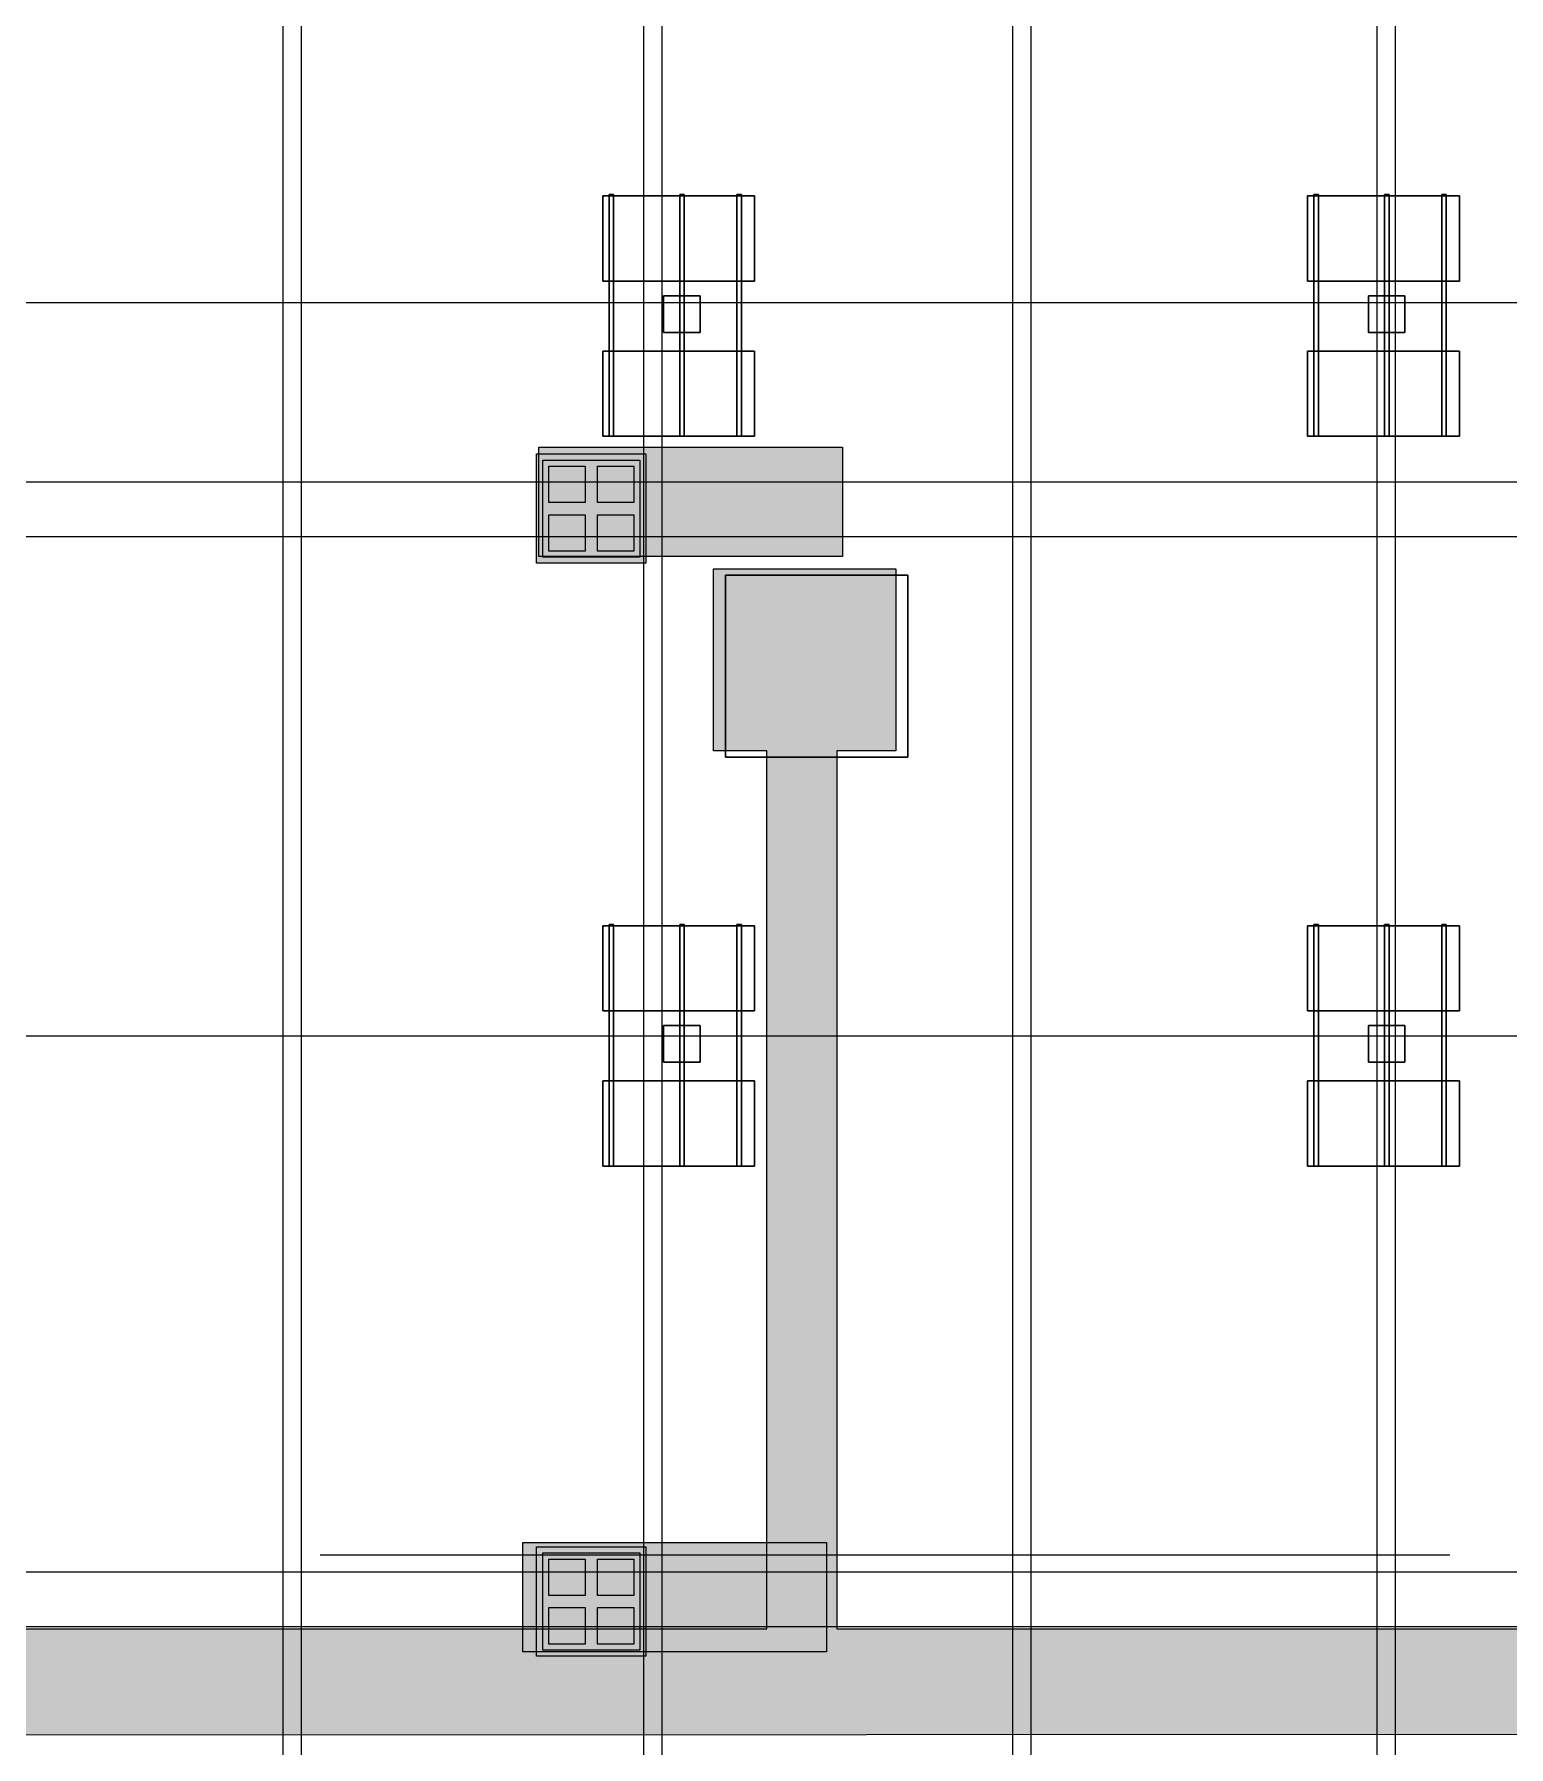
# Model space of a CAD drawing. Header units: inches. Extents: x -10671 to 1761, y -674 to 7170.
# Drawn here: x -8842 to -8356, y 1770 to 2335 of the extents above; entities that cross this region are included whole.
import ezdxf

# ---------------------------------------------------------------- set-up
doc = ezdxf.new("R2010")
doc.units = ezdxf.units.IN
doc.header["$LTSCALE"] = 19.2
doc.header["$MEASUREMENT"] = 0
for name, color, linetype, lineweight, true_color in [('DWG-bldg-utility box', 3, 'Continuous', 18, 0x00ff00), ('Venue-Ceiling-HVAC', 7, 'Continuous', 5, 0xbbbbbb), ('Venue-Ceiling-Obstructions', 7, 'Continuous', 5, 0xdd0000), ('Venue-NO HANG ZONE', 7, 'Continuous', 15, 0xdd0000), ('Venue-Rigging Steel-High', 7, 'Continuous', 5, 0x800000), ('Venue-Rigging Steel-Low', 7, 'Continuous', 5, 0x0000dd)]:
    doc.layers.add(name, color=color, linetype=linetype, lineweight=lineweight, true_color=true_color)
for name, color, linetype, lineweight in [('Venue-Ceiling-Lights', 7, 'Continuous', 5), ('Venue-Ceiling-Lights Circuits', 7, 'Continuous', 5), ('Venue-Floor Pockets', 7, 'Continuous', 5)]:
    doc.layers.add(name, color=color, linetype=linetype, lineweight=lineweight)

# ---------------------------------------------------------------- blocks, each defined once
blk = doc.blocks.new('FLOORBOX')
at = {"layer": 'Venue-Floor Pockets', "linetype": 'Continuous', "lineweight": 0, "true_color": 0xaaaaaa}
blk.add_hatch(color=253, dxfattribs=at).paths.add_polyline_path([(-18, 18), (18, 18), (18, -18), (-18, -18)])
at = {"layer": 'Venue-Floor Pockets', "linetype": 'Continuous', "lineweight": 0, "true_color": 0xbbbbbb}
blk.add_hatch(color=9, dxfattribs=at).paths.add_polyline_path([(-16, 16), (16, 16), (16, -16), (-16, -16)])
at = {"layer": 'Venue-Floor Pockets', "linetype": 'Continuous', "lineweight": 0, "true_color": 0xdddddd}
for points in [[(-14, 14), (-2, 14), (-2, 2), (-14, 2)], [(2, 14), (14, 14), (14, 2), (2, 2)], [(-14, -2), (-2, -2), (-2, -14), (-14, -14)], [(2, -2), (14, -2), (14, -14), (2, -14)]]:
    blk.add_hatch(color=254, dxfattribs=at).paths.add_polyline_path(points)
at = {"layer": 'Venue-Floor Pockets', "color": 7, "linetype": 'Continuous', "lineweight": 5, "flags": 128}
for points in [[(-18, 18), (18, 18), (18, -18), (-18, -18)], [(-16, 16), (16, 16), (16, -16), (-16, -16)], [(-14, 14), (-2, 14), (-2, 2), (-14, 2)], [(2, 14), (14, 14), (14, 2), (2, 2)], [(-14, -2), (-2, -2), (-2, -14), (-14, -14)], [(2, -2), (14, -2), (14, -14), (2, -14)]]:
    blk.add_lwpolyline(points, close=True, dxfattribs=at)
blk = doc.blocks.new('Group-270-1')
at = {"layer": 'Venue-Ceiling-Lights', "color": 7, "linetype": 'Continuous', "lineweight": 5}
for points in [[(-8654.49, 2202.11, 355.98), (-8654.49, 2202.11, 359.98), (-8654.49, 2230.11, 359.98), (-8654.49, 2230.11, 355.98)], [(-8654.49, 2230.11, 355.98), (-8654.49, 2230.11, 359.98), (-8604.49, 2230.11, 359.98), (-8604.49, 2230.11, 355.98)], [(-8604.49, 2230.11, 359.98), (-8654.49, 2230.11, 359.98), (-8654.49, 2202.11, 359.98), (-8604.49, 2202.11, 359.98)], [(-8604.49, 2202.11, 355.98), (-8654.49, 2202.11, 355.98), (-8654.49, 2230.11, 355.98), (-8604.49, 2230.11, 355.98)], [(-8604.49, 2230.11, 355.98), (-8604.49, 2230.11, 359.98), (-8604.49, 2202.11, 359.98), (-8604.49, 2202.11, 355.98)], [(-8604.49, 2202.11, 355.98), (-8604.49, 2202.11, 359.98), (-8654.49, 2202.11, 359.98), (-8654.49, 2202.11, 355.98)]]:
    blk.add_3dface(points, dxfattribs=at)
blk = doc.blocks.new('Group-271-1')
at = {"layer": 'Venue-Ceiling-Lights', "color": 7, "linetype": 'Continuous', "lineweight": 5}
for points in [[(-8610.34, 2202.11, 360.05), (-8610.34, 2202.11, 361.05), (-8610.34, 2281.7, 361.05), (-8610.34, 2281.7, 360.05)], [(-8610.34, 2281.7, 360.05), (-8610.34, 2281.7, 361.05), (-8608.84, 2281.7, 361.05), (-8608.84, 2281.7, 360.05)], [(-8608.84, 2281.7, 361.05), (-8610.34, 2281.7, 361.05), (-8610.34, 2202.11, 361.05), (-8608.84, 2202.11, 361.05)], [(-8608.84, 2202.11, 360.05), (-8610.34, 2202.11, 360.05), (-8610.34, 2281.7, 360.05), (-8608.84, 2281.7, 360.05)], [(-8608.84, 2281.7, 360.05), (-8608.84, 2281.7, 361.05), (-8608.84, 2202.11, 361.05), (-8608.84, 2202.11, 360.05)], [(-8608.84, 2202.11, 360.05), (-8608.84, 2202.11, 361.05), (-8610.34, 2202.11, 361.05), (-8610.34, 2202.11, 360.05)]]:
    blk.add_3dface(points, dxfattribs=at)
blk = doc.blocks.new('Group-272-1')
at = {"layer": 'Venue-Ceiling-Lights', "color": 7, "linetype": 'Continuous', "lineweight": 5}
for points in [[(-8629.16, 2202.11, 360.05), (-8629.16, 2202.11, 361.05), (-8629.16, 2281.7, 361.05), (-8629.16, 2281.7, 360.05)], [(-8629.16, 2281.7, 360.05), (-8629.16, 2281.7, 361.05), (-8627.66, 2281.7, 361.05), (-8627.66, 2281.7, 360.05)], [(-8627.66, 2281.7, 361.05), (-8629.16, 2281.7, 361.05), (-8629.16, 2202.11, 361.05), (-8627.66, 2202.11, 361.05)], [(-8627.66, 2202.11, 360.05), (-8629.16, 2202.11, 360.05), (-8629.16, 2281.7, 360.05), (-8627.66, 2281.7, 360.05)], [(-8627.66, 2281.7, 360.05), (-8627.66, 2281.7, 361.05), (-8627.66, 2202.11, 361.05), (-8627.66, 2202.11, 360.05)], [(-8627.66, 2202.11, 360.05), (-8627.66, 2202.11, 361.05), (-8629.16, 2202.11, 361.05), (-8629.16, 2202.11, 360.05)]]:
    blk.add_3dface(points, dxfattribs=at)
blk = doc.blocks.new('Group-273-1')
at = {"layer": 'Venue-Ceiling-Lights', "color": 7, "linetype": 'Continuous', "lineweight": 5}
for points in [[(-8652.43, 2202.11, 360.05), (-8652.43, 2202.11, 361.05), (-8652.43, 2281.7, 361.05), (-8652.43, 2281.7, 360.05)], [(-8652.43, 2281.7, 360.05), (-8652.43, 2281.7, 361.05), (-8650.93, 2281.7, 361.05), (-8650.93, 2281.7, 360.05)], [(-8650.93, 2281.7, 361.05), (-8652.43, 2281.7, 361.05), (-8652.43, 2202.11, 361.05), (-8650.93, 2202.11, 361.05)], [(-8650.93, 2202.11, 360.05), (-8652.43, 2202.11, 360.05), (-8652.43, 2281.7, 360.05), (-8650.93, 2281.7, 360.05)], [(-8650.93, 2281.7, 360.05), (-8650.93, 2281.7, 361.05), (-8650.93, 2202.11, 361.05), (-8650.93, 2202.11, 360.05)], [(-8650.93, 2202.11, 360.05), (-8650.93, 2202.11, 361.05), (-8652.43, 2202.11, 361.05), (-8652.43, 2202.11, 360.05)]]:
    blk.add_3dface(points, dxfattribs=at)
blk = doc.blocks.new('Group-274-1')
at = {"layer": 'Venue-Ceiling-Lights', "color": 7, "linetype": 'Continuous', "lineweight": 5}
for points in [[(-8654.49, 2253.26, 355.98), (-8654.49, 2253.26, 359.98), (-8654.49, 2281.26, 359.98), (-8654.49, 2281.26, 355.98)], [(-8654.49, 2281.26, 355.98), (-8654.49, 2281.26, 359.98), (-8604.49, 2281.26, 359.98), (-8604.49, 2281.26, 355.98)], [(-8604.49, 2281.26, 359.98), (-8654.49, 2281.26, 359.98), (-8654.49, 2253.26, 359.98), (-8604.49, 2253.26, 359.98)], [(-8604.49, 2253.26, 355.98), (-8654.49, 2253.26, 355.98), (-8654.49, 2281.26, 355.98), (-8604.49, 2281.26, 355.98)], [(-8604.49, 2281.26, 355.98), (-8604.49, 2281.26, 359.98), (-8604.49, 2253.26, 359.98), (-8604.49, 2253.26, 355.98)], [(-8604.49, 2253.26, 355.98), (-8604.49, 2253.26, 359.98), (-8654.49, 2253.26, 359.98), (-8654.49, 2253.26, 355.98)]]:
    blk.add_3dface(points, dxfattribs=at)
blk = doc.blocks.new('Group-275-1')
at = {"layer": 'Venue-Ceiling-Lights', "color": 7, "linetype": 'Continuous', "lineweight": 5}
for points in [[(-8634.44, 2248.35, 350), (-8634.44, 2248.35, 356), (-8622.44, 2248.35, 356), (-8622.44, 2248.35, 350)], [(-8634.44, 2236.35, 350), (-8634.44, 2236.35, 356), (-8634.44, 2248.35, 356), (-8634.44, 2248.35, 350)], [(-8622.44, 2248.35, 356), (-8634.44, 2248.35, 356), (-8634.44, 2236.35, 356), (-8622.44, 2236.35, 356)], [(-8622.44, 2236.35, 350), (-8634.44, 2236.35, 350), (-8634.44, 2248.35, 350), (-8622.44, 2248.35, 350)], [(-8622.44, 2248.35, 350), (-8622.44, 2248.35, 356), (-8622.44, 2236.35, 356), (-8622.44, 2236.35, 350)], [(-8622.44, 2236.35, 350), (-8622.44, 2236.35, 356), (-8634.44, 2236.35, 356), (-8634.44, 2236.35, 350)]]:
    blk.add_3dface(points, dxfattribs=at)
blk = doc.blocks.new('Group-276-1')
at = {"layer": 'Venue-Ceiling-Lights', "color": 7}
for name in ['Group-274-1', 'Group-273-1', 'Group-272-1', 'Group-271-1', 'Group-270-1']:
    blk.add_blockref(name, (0, 0), dxfattribs=at)
at = {"layer": 'Venue-Ceiling-Lights', "color": 1, "true_color": 0xff0000}
blk.add_blockref('Group-275-1', (0, 0), dxfattribs=at)
blk = doc.blocks.new('Group-277-1')
at = {"layer": 'Venue-Ceiling-Lights', "color": 7, "linetype": 'Continuous', "lineweight": 5}
for points in [[(-8654.49, 1961.75, 355.98), (-8654.49, 1961.75, 359.98), (-8654.49, 1989.75, 359.98), (-8654.49, 1989.75, 355.98)], [(-8654.49, 1989.75, 355.98), (-8654.49, 1989.75, 359.98), (-8604.49, 1989.75, 359.98), (-8604.49, 1989.75, 355.98)], [(-8604.49, 1989.75, 359.98), (-8654.49, 1989.75, 359.98), (-8654.49, 1961.75, 359.98), (-8604.49, 1961.75, 359.98)], [(-8604.49, 1961.75, 355.98), (-8654.49, 1961.75, 355.98), (-8654.49, 1989.75, 355.98), (-8604.49, 1989.75, 355.98)], [(-8604.49, 1989.75, 355.98), (-8604.49, 1989.75, 359.98), (-8604.49, 1961.75, 359.98), (-8604.49, 1961.75, 355.98)], [(-8604.49, 1961.75, 355.98), (-8604.49, 1961.75, 359.98), (-8654.49, 1961.75, 359.98), (-8654.49, 1961.75, 355.98)]]:
    blk.add_3dface(points, dxfattribs=at)
blk = doc.blocks.new('Group-278-1')
at = {"layer": 'Venue-Ceiling-Lights', "color": 7, "linetype": 'Continuous', "lineweight": 5}
for points in [[(-8610.34, 1961.75, 360.05), (-8610.34, 1961.75, 361.05), (-8610.34, 2041.33, 361.05), (-8610.34, 2041.33, 360.05)], [(-8610.34, 2041.33, 360.05), (-8610.34, 2041.33, 361.05), (-8608.84, 2041.33, 361.05), (-8608.84, 2041.33, 360.05)], [(-8608.84, 2041.33, 361.05), (-8610.34, 2041.33, 361.05), (-8610.34, 1961.75, 361.05), (-8608.84, 1961.75, 361.05)], [(-8608.84, 1961.75, 360.05), (-8610.34, 1961.75, 360.05), (-8610.34, 2041.33, 360.05), (-8608.84, 2041.33, 360.05)], [(-8608.84, 2041.33, 360.05), (-8608.84, 2041.33, 361.05), (-8608.84, 1961.75, 361.05), (-8608.84, 1961.75, 360.05)], [(-8608.84, 1961.75, 360.05), (-8608.84, 1961.75, 361.05), (-8610.34, 1961.75, 361.05), (-8610.34, 1961.75, 360.05)]]:
    blk.add_3dface(points, dxfattribs=at)
blk = doc.blocks.new('Group-279-1')
at = {"layer": 'Venue-Ceiling-Lights', "color": 7, "linetype": 'Continuous', "lineweight": 5}
for points in [[(-8629.16, 1961.75, 360.05), (-8629.16, 1961.75, 361.05), (-8629.16, 2041.33, 361.05), (-8629.16, 2041.33, 360.05)], [(-8629.16, 2041.33, 360.05), (-8629.16, 2041.33, 361.05), (-8627.66, 2041.33, 361.05), (-8627.66, 2041.33, 360.05)], [(-8627.66, 2041.33, 361.05), (-8629.16, 2041.33, 361.05), (-8629.16, 1961.75, 361.05), (-8627.66, 1961.75, 361.05)], [(-8627.66, 1961.75, 360.05), (-8629.16, 1961.75, 360.05), (-8629.16, 2041.33, 360.05), (-8627.66, 2041.33, 360.05)], [(-8627.66, 2041.33, 360.05), (-8627.66, 2041.33, 361.05), (-8627.66, 1961.75, 361.05), (-8627.66, 1961.75, 360.05)], [(-8627.66, 1961.75, 360.05), (-8627.66, 1961.75, 361.05), (-8629.16, 1961.75, 361.05), (-8629.16, 1961.75, 360.05)]]:
    blk.add_3dface(points, dxfattribs=at)
blk = doc.blocks.new('Group-280-1')
at = {"layer": 'Venue-Ceiling-Lights', "color": 7, "linetype": 'Continuous', "lineweight": 5}
for points in [[(-8652.43, 1961.75, 360.05), (-8652.43, 1961.75, 361.05), (-8652.43, 2041.33, 361.05), (-8652.43, 2041.33, 360.05)], [(-8652.43, 2041.33, 360.05), (-8652.43, 2041.33, 361.05), (-8650.93, 2041.33, 361.05), (-8650.93, 2041.33, 360.05)], [(-8650.93, 2041.33, 361.05), (-8652.43, 2041.33, 361.05), (-8652.43, 1961.75, 361.05), (-8650.93, 1961.75, 361.05)], [(-8650.93, 1961.75, 360.05), (-8652.43, 1961.75, 360.05), (-8652.43, 2041.33, 360.05), (-8650.93, 2041.33, 360.05)], [(-8650.93, 2041.33, 360.05), (-8650.93, 2041.33, 361.05), (-8650.93, 1961.75, 361.05), (-8650.93, 1961.75, 360.05)], [(-8650.93, 1961.75, 360.05), (-8650.93, 1961.75, 361.05), (-8652.43, 1961.75, 361.05), (-8652.43, 1961.75, 360.05)]]:
    blk.add_3dface(points, dxfattribs=at)
blk = doc.blocks.new('Group-281-1')
at = {"layer": 'Venue-Ceiling-Lights', "color": 7, "linetype": 'Continuous', "lineweight": 5}
for points in [[(-8654.49, 2012.9, 355.98), (-8654.49, 2012.9, 359.98), (-8654.49, 2040.9, 359.98), (-8654.49, 2040.9, 355.98)], [(-8654.49, 2040.9, 355.98), (-8654.49, 2040.9, 359.98), (-8604.49, 2040.9, 359.98), (-8604.49, 2040.9, 355.98)], [(-8604.49, 2040.9, 359.98), (-8654.49, 2040.9, 359.98), (-8654.49, 2012.9, 359.98), (-8604.49, 2012.9, 359.98)], [(-8604.49, 2012.9, 355.98), (-8654.49, 2012.9, 355.98), (-8654.49, 2040.9, 355.98), (-8604.49, 2040.9, 355.98)], [(-8604.49, 2040.9, 355.98), (-8604.49, 2040.9, 359.98), (-8604.49, 2012.9, 359.98), (-8604.49, 2012.9, 355.98)], [(-8604.49, 2012.9, 355.98), (-8604.49, 2012.9, 359.98), (-8654.49, 2012.9, 359.98), (-8654.49, 2012.9, 355.98)]]:
    blk.add_3dface(points, dxfattribs=at)
blk = doc.blocks.new('Group-282-1')
at = {"layer": 'Venue-Ceiling-Lights', "color": 7, "linetype": 'Continuous', "lineweight": 5}
for points in [[(-8634.44, 2007.98, 350), (-8634.44, 2007.98, 356), (-8622.44, 2007.98, 356), (-8622.44, 2007.98, 350)], [(-8634.44, 1995.98, 350), (-8634.44, 1995.98, 356), (-8634.44, 2007.98, 356), (-8634.44, 2007.98, 350)], [(-8622.44, 2007.98, 356), (-8634.44, 2007.98, 356), (-8634.44, 1995.98, 356), (-8622.44, 1995.98, 356)], [(-8622.44, 1995.98, 350), (-8634.44, 1995.98, 350), (-8634.44, 2007.98, 350), (-8622.44, 2007.98, 350)], [(-8622.44, 2007.98, 350), (-8622.44, 2007.98, 356), (-8622.44, 1995.98, 356), (-8622.44, 1995.98, 350)], [(-8622.44, 1995.98, 350), (-8622.44, 1995.98, 356), (-8634.44, 1995.98, 356), (-8634.44, 1995.98, 350)]]:
    blk.add_3dface(points, dxfattribs=at)
blk = doc.blocks.new('Group-283-1')
at = {"layer": 'Venue-Ceiling-Lights', "color": 7}
for name in ['Group-281-1', 'Group-280-1', 'Group-279-1', 'Group-278-1', 'Group-277-1']:
    blk.add_blockref(name, (0, 0), dxfattribs=at)
at = {"layer": 'Venue-Ceiling-Lights', "color": 1, "true_color": 0xff0000}
blk.add_blockref('Group-282-1', (0, 0), dxfattribs=at)
blk = doc.blocks.new('Group-375-1')
at = {"layer": 'Venue-Ceiling-Lights', "color": 7, "linetype": 'Continuous', "lineweight": 5}
for points in [[(-8422.38, 2202.11, 355.98), (-8422.38, 2202.11, 359.98), (-8422.38, 2230.11, 359.98), (-8422.38, 2230.11, 355.98)], [(-8422.38, 2230.11, 355.98), (-8422.38, 2230.11, 359.98), (-8372.38, 2230.11, 359.98), (-8372.38, 2230.11, 355.98)], [(-8372.38, 2230.11, 359.98), (-8422.38, 2230.11, 359.98), (-8422.38, 2202.11, 359.98), (-8372.38, 2202.11, 359.98)], [(-8372.38, 2202.11, 355.98), (-8422.38, 2202.11, 355.98), (-8422.38, 2230.11, 355.98), (-8372.38, 2230.11, 355.98)], [(-8372.38, 2230.11, 355.98), (-8372.38, 2230.11, 359.98), (-8372.38, 2202.11, 359.98), (-8372.38, 2202.11, 355.98)], [(-8372.38, 2202.11, 355.98), (-8372.38, 2202.11, 359.98), (-8422.38, 2202.11, 359.98), (-8422.38, 2202.11, 355.98)]]:
    blk.add_3dface(points, dxfattribs=at)
blk = doc.blocks.new('Group-376-1')
at = {"layer": 'Venue-Ceiling-Lights', "color": 7, "linetype": 'Continuous', "lineweight": 5}
for points in [[(-8378.23, 2202.11, 360.05), (-8378.23, 2202.11, 361.05), (-8378.23, 2281.7, 361.05), (-8378.23, 2281.7, 360.05)], [(-8378.23, 2281.7, 360.05), (-8378.23, 2281.7, 361.05), (-8376.73, 2281.7, 361.05), (-8376.73, 2281.7, 360.05)], [(-8376.73, 2281.7, 361.05), (-8378.23, 2281.7, 361.05), (-8378.23, 2202.11, 361.05), (-8376.73, 2202.11, 361.05)], [(-8376.73, 2202.11, 360.05), (-8378.23, 2202.11, 360.05), (-8378.23, 2281.7, 360.05), (-8376.73, 2281.7, 360.05)], [(-8376.73, 2281.7, 360.05), (-8376.73, 2281.7, 361.05), (-8376.73, 2202.11, 361.05), (-8376.73, 2202.11, 360.05)], [(-8376.73, 2202.11, 360.05), (-8376.73, 2202.11, 361.05), (-8378.23, 2202.11, 361.05), (-8378.23, 2202.11, 360.05)]]:
    blk.add_3dface(points, dxfattribs=at)
blk = doc.blocks.new('Group-377-1')
at = {"layer": 'Venue-Ceiling-Lights', "color": 7, "linetype": 'Continuous', "lineweight": 5}
for points in [[(-8397.05, 2202.11, 360.05), (-8397.05, 2202.11, 361.05), (-8397.05, 2281.7, 361.05), (-8397.05, 2281.7, 360.05)], [(-8397.05, 2281.7, 360.05), (-8397.05, 2281.7, 361.05), (-8395.55, 2281.7, 361.05), (-8395.55, 2281.7, 360.05)], [(-8395.55, 2281.7, 361.05), (-8397.05, 2281.7, 361.05), (-8397.05, 2202.11, 361.05), (-8395.55, 2202.11, 361.05)], [(-8395.55, 2202.11, 360.05), (-8397.05, 2202.11, 360.05), (-8397.05, 2281.7, 360.05), (-8395.55, 2281.7, 360.05)], [(-8395.55, 2281.7, 360.05), (-8395.55, 2281.7, 361.05), (-8395.55, 2202.11, 361.05), (-8395.55, 2202.11, 360.05)], [(-8395.55, 2202.11, 360.05), (-8395.55, 2202.11, 361.05), (-8397.05, 2202.11, 361.05), (-8397.05, 2202.11, 360.05)]]:
    blk.add_3dface(points, dxfattribs=at)
blk = doc.blocks.new('Group-378-1')
at = {"layer": 'Venue-Ceiling-Lights', "color": 7, "linetype": 'Continuous', "lineweight": 5}
for points in [[(-8420.32, 2202.11, 360.05), (-8420.32, 2202.11, 361.05), (-8420.32, 2281.7, 361.05), (-8420.32, 2281.7, 360.05)], [(-8420.32, 2281.7, 360.05), (-8420.32, 2281.7, 361.05), (-8418.82, 2281.7, 361.05), (-8418.82, 2281.7, 360.05)], [(-8418.82, 2281.7, 361.05), (-8420.32, 2281.7, 361.05), (-8420.32, 2202.11, 361.05), (-8418.82, 2202.11, 361.05)], [(-8418.82, 2202.11, 360.05), (-8420.32, 2202.11, 360.05), (-8420.32, 2281.7, 360.05), (-8418.82, 2281.7, 360.05)], [(-8418.82, 2281.7, 360.05), (-8418.82, 2281.7, 361.05), (-8418.82, 2202.11, 361.05), (-8418.82, 2202.11, 360.05)], [(-8418.82, 2202.11, 360.05), (-8418.82, 2202.11, 361.05), (-8420.32, 2202.11, 361.05), (-8420.32, 2202.11, 360.05)]]:
    blk.add_3dface(points, dxfattribs=at)
blk = doc.blocks.new('Group-379-1')
at = {"layer": 'Venue-Ceiling-Lights', "color": 7, "linetype": 'Continuous', "lineweight": 5}
for points in [[(-8422.38, 2253.26, 355.98), (-8422.38, 2253.26, 359.98), (-8422.38, 2281.26, 359.98), (-8422.38, 2281.26, 355.98)], [(-8422.38, 2281.26, 355.98), (-8422.38, 2281.26, 359.98), (-8372.38, 2281.26, 359.98), (-8372.38, 2281.26, 355.98)], [(-8372.38, 2281.26, 359.98), (-8422.38, 2281.26, 359.98), (-8422.38, 2253.26, 359.98), (-8372.38, 2253.26, 359.98)], [(-8372.38, 2253.26, 355.98), (-8422.38, 2253.26, 355.98), (-8422.38, 2281.26, 355.98), (-8372.38, 2281.26, 355.98)], [(-8372.38, 2281.26, 355.98), (-8372.38, 2281.26, 359.98), (-8372.38, 2253.26, 359.98), (-8372.38, 2253.26, 355.98)], [(-8372.38, 2253.26, 355.98), (-8372.38, 2253.26, 359.98), (-8422.38, 2253.26, 359.98), (-8422.38, 2253.26, 355.98)]]:
    blk.add_3dface(points, dxfattribs=at)
blk = doc.blocks.new('Group-380-1')
at = {"layer": 'Venue-Ceiling-Lights', "color": 7, "linetype": 'Continuous', "lineweight": 5}
for points in [[(-8402.33, 2248.35, 350), (-8402.33, 2248.35, 356), (-8390.33, 2248.35, 356), (-8390.33, 2248.35, 350)], [(-8402.33, 2236.35, 350), (-8402.33, 2236.35, 356), (-8402.33, 2248.35, 356), (-8402.33, 2248.35, 350)], [(-8390.33, 2248.35, 356), (-8402.33, 2248.35, 356), (-8402.33, 2236.35, 356), (-8390.33, 2236.35, 356)], [(-8390.33, 2236.35, 350), (-8402.33, 2236.35, 350), (-8402.33, 2248.35, 350), (-8390.33, 2248.35, 350)], [(-8390.33, 2248.35, 350), (-8390.33, 2248.35, 356), (-8390.33, 2236.35, 356), (-8390.33, 2236.35, 350)], [(-8390.33, 2236.35, 350), (-8390.33, 2236.35, 356), (-8402.33, 2236.35, 356), (-8402.33, 2236.35, 350)]]:
    blk.add_3dface(points, dxfattribs=at)
blk = doc.blocks.new('Group-381-1')
at = {"layer": 'Venue-Ceiling-Lights', "color": 7}
for name in ['Group-379-1', 'Group-378-1', 'Group-377-1', 'Group-376-1', 'Group-375-1']:
    blk.add_blockref(name, (0, 0), dxfattribs=at)
at = {"layer": 'Venue-Ceiling-Lights', "color": 1, "true_color": 0xff0000}
blk.add_blockref('Group-380-1', (0, 0), dxfattribs=at)
blk = doc.blocks.new('Group-382-1')
at = {"layer": 'Venue-Ceiling-Lights', "color": 7, "linetype": 'Continuous', "lineweight": 5}
for points in [[(-8422.38, 1961.75, 355.98), (-8422.38, 1961.75, 359.98), (-8422.38, 1989.75, 359.98), (-8422.38, 1989.75, 355.98)], [(-8422.38, 1989.75, 355.98), (-8422.38, 1989.75, 359.98), (-8372.38, 1989.75, 359.98), (-8372.38, 1989.75, 355.98)], [(-8372.38, 1989.75, 359.98), (-8422.38, 1989.75, 359.98), (-8422.38, 1961.75, 359.98), (-8372.38, 1961.75, 359.98)], [(-8372.38, 1961.75, 355.98), (-8422.38, 1961.75, 355.98), (-8422.38, 1989.75, 355.98), (-8372.38, 1989.75, 355.98)], [(-8372.38, 1989.75, 355.98), (-8372.38, 1989.75, 359.98), (-8372.38, 1961.75, 359.98), (-8372.38, 1961.75, 355.98)], [(-8372.38, 1961.75, 355.98), (-8372.38, 1961.75, 359.98), (-8422.38, 1961.75, 359.98), (-8422.38, 1961.75, 355.98)]]:
    blk.add_3dface(points, dxfattribs=at)
blk = doc.blocks.new('Group-383-1')
at = {"layer": 'Venue-Ceiling-Lights', "color": 7, "linetype": 'Continuous', "lineweight": 5}
for points in [[(-8378.23, 1961.75, 360.05), (-8378.23, 1961.75, 361.05), (-8378.23, 2041.33, 361.05), (-8378.23, 2041.33, 360.05)], [(-8378.23, 2041.33, 360.05), (-8378.23, 2041.33, 361.05), (-8376.73, 2041.33, 361.05), (-8376.73, 2041.33, 360.05)], [(-8376.73, 2041.33, 361.05), (-8378.23, 2041.33, 361.05), (-8378.23, 1961.75, 361.05), (-8376.73, 1961.75, 361.05)], [(-8376.73, 1961.75, 360.05), (-8378.23, 1961.75, 360.05), (-8378.23, 2041.33, 360.05), (-8376.73, 2041.33, 360.05)], [(-8376.73, 2041.33, 360.05), (-8376.73, 2041.33, 361.05), (-8376.73, 1961.75, 361.05), (-8376.73, 1961.75, 360.05)], [(-8376.73, 1961.75, 360.05), (-8376.73, 1961.75, 361.05), (-8378.23, 1961.75, 361.05), (-8378.23, 1961.75, 360.05)]]:
    blk.add_3dface(points, dxfattribs=at)
blk = doc.blocks.new('Group-384-1')
at = {"layer": 'Venue-Ceiling-Lights', "color": 7, "linetype": 'Continuous', "lineweight": 5}
for points in [[(-8397.05, 1961.75, 360.05), (-8397.05, 1961.75, 361.05), (-8397.05, 2041.33, 361.05), (-8397.05, 2041.33, 360.05)], [(-8397.05, 2041.33, 360.05), (-8397.05, 2041.33, 361.05), (-8395.55, 2041.33, 361.05), (-8395.55, 2041.33, 360.05)], [(-8395.55, 2041.33, 361.05), (-8397.05, 2041.33, 361.05), (-8397.05, 1961.75, 361.05), (-8395.55, 1961.75, 361.05)], [(-8395.55, 1961.75, 360.05), (-8397.05, 1961.75, 360.05), (-8397.05, 2041.33, 360.05), (-8395.55, 2041.33, 360.05)], [(-8395.55, 2041.33, 360.05), (-8395.55, 2041.33, 361.05), (-8395.55, 1961.75, 361.05), (-8395.55, 1961.75, 360.05)], [(-8395.55, 1961.75, 360.05), (-8395.55, 1961.75, 361.05), (-8397.05, 1961.75, 361.05), (-8397.05, 1961.75, 360.05)]]:
    blk.add_3dface(points, dxfattribs=at)
blk = doc.blocks.new('Group-385-1')
at = {"layer": 'Venue-Ceiling-Lights', "color": 7, "linetype": 'Continuous', "lineweight": 5}
for points in [[(-8420.32, 1961.75, 360.05), (-8420.32, 1961.75, 361.05), (-8420.32, 2041.33, 361.05), (-8420.32, 2041.33, 360.05)], [(-8420.32, 2041.33, 360.05), (-8420.32, 2041.33, 361.05), (-8418.82, 2041.33, 361.05), (-8418.82, 2041.33, 360.05)], [(-8418.82, 2041.33, 361.05), (-8420.32, 2041.33, 361.05), (-8420.32, 1961.75, 361.05), (-8418.82, 1961.75, 361.05)], [(-8418.82, 1961.75, 360.05), (-8420.32, 1961.75, 360.05), (-8420.32, 2041.33, 360.05), (-8418.82, 2041.33, 360.05)], [(-8418.82, 2041.33, 360.05), (-8418.82, 2041.33, 361.05), (-8418.82, 1961.75, 361.05), (-8418.82, 1961.75, 360.05)], [(-8418.82, 1961.75, 360.05), (-8418.82, 1961.75, 361.05), (-8420.32, 1961.75, 361.05), (-8420.32, 1961.75, 360.05)]]:
    blk.add_3dface(points, dxfattribs=at)
blk = doc.blocks.new('Group-386-1')
at = {"layer": 'Venue-Ceiling-Lights', "color": 7, "linetype": 'Continuous', "lineweight": 5}
for points in [[(-8422.38, 2012.9, 355.98), (-8422.38, 2012.9, 359.98), (-8422.38, 2040.9, 359.98), (-8422.38, 2040.9, 355.98)], [(-8422.38, 2040.9, 355.98), (-8422.38, 2040.9, 359.98), (-8372.38, 2040.9, 359.98), (-8372.38, 2040.9, 355.98)], [(-8372.38, 2040.9, 359.98), (-8422.38, 2040.9, 359.98), (-8422.38, 2012.9, 359.98), (-8372.38, 2012.9, 359.98)], [(-8372.38, 2012.9, 355.98), (-8422.38, 2012.9, 355.98), (-8422.38, 2040.9, 355.98), (-8372.38, 2040.9, 355.98)], [(-8372.38, 2040.9, 355.98), (-8372.38, 2040.9, 359.98), (-8372.38, 2012.9, 359.98), (-8372.38, 2012.9, 355.98)], [(-8372.38, 2012.9, 355.98), (-8372.38, 2012.9, 359.98), (-8422.38, 2012.9, 359.98), (-8422.38, 2012.9, 355.98)]]:
    blk.add_3dface(points, dxfattribs=at)
blk = doc.blocks.new('Group-387-1')
at = {"layer": 'Venue-Ceiling-Lights', "color": 7, "linetype": 'Continuous', "lineweight": 5}
for points in [[(-8402.33, 2007.98, 350), (-8402.33, 2007.98, 356), (-8390.33, 2007.98, 356), (-8390.33, 2007.98, 350)], [(-8402.33, 1995.98, 350), (-8402.33, 1995.98, 356), (-8402.33, 2007.98, 356), (-8402.33, 2007.98, 350)], [(-8390.33, 2007.98, 356), (-8402.33, 2007.98, 356), (-8402.33, 1995.98, 356), (-8390.33, 1995.98, 356)], [(-8390.33, 1995.98, 350), (-8402.33, 1995.98, 350), (-8402.33, 2007.98, 350), (-8390.33, 2007.98, 350)], [(-8390.33, 2007.98, 350), (-8390.33, 2007.98, 356), (-8390.33, 1995.98, 356), (-8390.33, 1995.98, 350)], [(-8390.33, 1995.98, 350), (-8390.33, 1995.98, 356), (-8402.33, 1995.98, 356), (-8402.33, 1995.98, 350)]]:
    blk.add_3dface(points, dxfattribs=at)
blk = doc.blocks.new('Group-388-1')
at = {"layer": 'Venue-Ceiling-Lights', "color": 7}
for name in ['Group-386-1', 'Group-385-1', 'Group-384-1', 'Group-383-1', 'Group-382-1']:
    blk.add_blockref(name, (0, 0), dxfattribs=at)
at = {"layer": 'Venue-Ceiling-Lights', "color": 1, "true_color": 0xff0000}
blk.add_blockref('Group-387-1', (0, 0), dxfattribs=at)
blk = doc.blocks.new('Group-1328-1')
at = {"layer": 'Venue-Ceiling-HVAC'}
for points in [[(-8614.03, 2096.41, 360.05), (-8614.03, 2096.41, 390.05), (-8614.03, 2156.41, 390.05), (-8614.03, 2156.41, 360.05)], [(-8614.03, 2156.41, 360.05), (-8614.03, 2156.41, 390.05), (-8554.03, 2156.41, 390.05), (-8554.03, 2156.41, 360.05)], [(-8614.03, 2096.41, 360.05), (-8614.03, 2156.41, 360.05), (-8554.03, 2156.41, 360.05), (-8554.03, 2096.41, 360.05)], [(-8614.03, 2096.41, 390.05), (-8614.03, 2156.41, 390.05), (-8554.03, 2156.41, 390.05), (-8554.03, 2096.41, 390.05)], [(-8554.03, 2156.41, 360.05), (-8554.03, 2156.41, 390.05), (-8554.03, 2096.41, 390.05), (-8554.03, 2096.41, 360.05)], [(-8554.03, 2096.41, 360.05), (-8554.03, 2096.41, 390.05), (-8614.03, 2096.41, 390.05), (-8614.03, 2096.41, 360.05)]]:
    blk.add_3dface(points, dxfattribs=at)
blk = doc.blocks.new('Group-1331-1')
at = {"layer": 'Venue-Ceiling-HVAC'}
blk.add_blockref('Group-1328-1', (0, 0), dxfattribs=at)

msp = doc.modelspace()

# ---------------------------------------------------------------- hatches: boundary and pattern name
at = {"layer": 'Venue-Ceiling-HVAC', "linetype": 'Continuous', "lineweight": 0, "true_color": 0xbbbbbb}
msp.add_hatch(color=9, dxfattribs=at).paths.add_polyline_path([(-9134.1, 1774.24), (-9134.5, 2099.56), (-9151.65, 2099.56), (-9151.65, 2159.52), (-9091.65, 2159.52), (-9091.65, 2099.55), (-9110.09, 2099.55), (-9110.09, 1809.35), (-8600.43, 1809.35), (-8600.43, 2098.45), (-8618.05, 2098.45), (-8618.05, 2158.4), (-8558.01, 2158.4), (-8558.01, 2098.45), (-8577.42, 2098.45), (-8577.42, 1809.34), (-8048.86, 1809.34), (-8048.86, 2099.11), (-8066.67, 2099.11), (-8066.67, 2159.34), (-8006.73, 2159.31), (-8006.73, 2099.31), (-8025.87, 2099.31), (-8025.87, 1809.33), (-7495.97, 1809.33), (-7495.97, 2099.58), (-7513.98, 2099.58), (-7513.98, 2159.73), (-7453.99, 2159.73), (-7453.99, 2099.58), (-7472.95, 2099.58), (-7472.95, 1809.26), (-6960.42, 1809.25), (-6960.52, 2097.23), (-6979.44, 2097.24), (-6979.34, 2157.18), (-6919.39, 2157.18), (-6919.39, 2097.27), (-6937.54, 2097.27), (-6937.47, 1808.82), (-6449.6, 1809.69), (-6449.6, 2099.72), (-6468.09, 2099.72), (-6468.09, 2160.15), (-6408.1, 2160.15), (-6408.1, 2099.72), (-6426.61, 2099.72), (-6426.55, 1809.87), (-6301.72, 1810.16), (-6301.78, 1774.83)])
at = {"layer": 'Venue-NO HANG ZONE', "linetype": 'Continuous', "lineweight": 0}
for points in [[(-8675.57, 2162.48), (-8675.57, 2198.48), (-8575.57, 2198.48), (-8575.57, 2162.48)], [(-8680.78, 1801.74), (-8680.78, 1837.74), (-8580.78, 1837.74), (-8580.78, 1801.74)]]:
    msp.add_hatch(color=7, dxfattribs=at).paths.add_polyline_path(points)

# ---------------------------------------------------------------- linework, layer by layer
at = {"layer": 'Venue-Ceiling-HVAC', "flags": 128}
msp.add_lwpolyline([(-6301.78, 1774.83), (-9134.1, 1774.24), (-9134.5, 2099.56), (-9151.65, 2099.56), (-9151.65, 2159.52), (-9091.65, 2159.52), (-9091.65, 2099.55), (-9110.09, 2099.55), (-9110.09, 1809.35), (-8600.43, 1809.35), (-8600.43, 2098.45), (-8618.05, 2098.45), (-8618.05, 2158.4), (-8558.01, 2158.4), (-8558.01, 2098.45), (-8577.42, 2098.45), (-8577.42, 1809.34), (-8048.86, 1809.34)], dxfattribs=at)
at = {"layer": 'Venue-Ceiling-Lights Circuits', "color": 7, "linetype": 'Continuous', "lineweight": 5}
for p, q in [((-9940.79, 2246.17), (-6227.6, 2246.17)), ((-9940.79, 2004.66), (-6216.64, 2004.66))]:
    msp.add_line(p, q, dxfattribs=at)
at = {"layer": 'Venue-Ceiling-Obstructions'}
msp.add_line((-8747.5, 1833.66), (-8375.5, 1833.66), dxfattribs=at)
at = {"layer": 'Venue-NO HANG ZONE', "flags": 128}
for points in [[(-8675.57, 2162.48), (-8675.57, 2198.48), (-8575.57, 2198.48), (-8575.57, 2162.48)], [(-8680.78, 1801.74), (-8680.78, 1837.74), (-8580.78, 1837.74), (-8580.78, 1801.74)]]:
    msp.add_lwpolyline(points, close=True, dxfattribs=at)
at = {"layer": 'Venue-Rigging Steel-High'}
for p, q in [((-8759.69, 397.51), (-8759.69, 3975.62)), ((-8753.69, 397.51), (-8753.69, 3975.62)), ((-8640.98, 397.51), (-8640.98, 3975.62)), ((-8634.98, 397.51), (-8634.98, 3975.62)), ((-8519.47, 259.52), (-8519.47, 3975.62)), ((-8513.47, 259.52), (-8513.47, 3975.62)), ((-8399.49, 259.52), (-8399.49, 3975.62)), ((-8393.49, 259.52), (-8393.49, 3975.62))]:
    msp.add_line(p, q, dxfattribs=at)
at = {"layer": 'Venue-Rigging Steel-Low'}
for p, q in [((-6848.73, 2186.97), (-9347.48, 2186.97)), ((-6848.73, 2168.97), (-9347.48, 2168.97)), ((-6848.73, 1827.98), (-9347.48, 1827.98)), ((-6848.73, 1809.98), (-9347.48, 1809.98))]:
    msp.add_line(p, q, dxfattribs=at)

# ---------------------------------------------------------------- block references
at = {"layer": 'DWG-bldg-utility box', "rotation": 90}
for p in [(-8658.26, 2178.29), (-8658.26, 1818.29)]:
    msp.add_blockref('FLOORBOX', p, dxfattribs=at)
at = {"layer": 'Venue-Ceiling-HVAC'}
msp.add_blockref('Group-1331-1', (0, 0), dxfattribs=at)
at = {"layer": 'Venue-Ceiling-Lights', "color": 7}
for name in ['Group-276-1', 'Group-381-1', 'Group-283-1', 'Group-388-1']:
    msp.add_blockref(name, (0, 0), dxfattribs=at)

doc.saveas('drawing.dxf')
